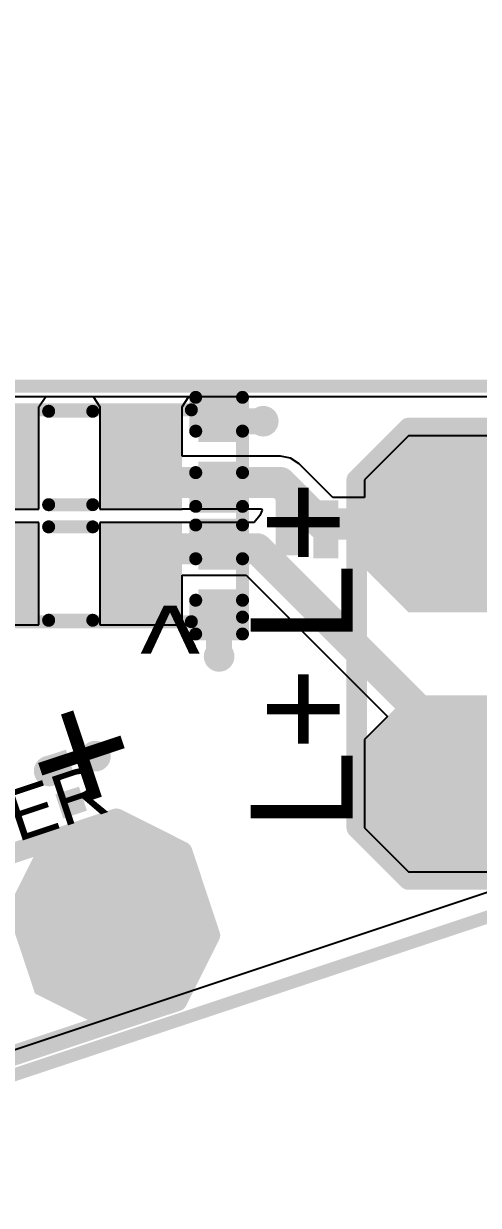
# Model space of a CAD drawing. Header units: millimetres. Extents: x -8 to 96, y -10 to 27.
# Drawn here: x 21.79 to 26.23, y 5.95 to 17.52 of the extents above; entities that cross this region are included whole.
import ezdxf

# ---------------------------------------------------------------- set-up
doc = ezdxf.new("R2010")
doc.units = ezdxf.units.MM
for name, color, linetype in [('BottomLayer', 5, 'Continuous'), ('Mechanical2', 216, 'Continuous'), ('TopLayer', 1, 'Continuous'), ('TopOverlay', 2, 'Continuous'), ('TopPaste', 8, 'Continuous'), ('TopSolder', 216, 'Continuous'), ('ViaHoleLayer', 16, 'Continuous')]:
    doc.layers.add(name, color=color, linetype=linetype)
doc.styles.add('Arial', font='', dxfattribs={"height": 0.2})
doc.styles.get('Arial').set_extended_font_data('Arial')

# ---------------------------------------------------------------- blocks, each defined once
blk = doc.blocks.new('2_T____P___45')
at = {"layer": 'TopLayer'}
for points in [[(0.381, 0.762), (-0.381, 0.762), (-0.762, 0.381), (-0.762, -0.381), (-0.381, -0.762), (0.381, -0.762), (0.762, -0.381), (0.762, 0.381)], [(2.921, 0.762), (2.159, 0.762), (1.778, 0.381), (1.778, -0.381), (2.159, -0.762), (2.921, -0.762), (3.302, -0.381), (3.302, 0.381)]]:
    blk.add_hatch(color=1, dxfattribs=at).paths.add_polyline_path(points)
at = {"layer": 'TopPaste'}
for points in [[(0.381, 0.762), (-0.381, 0.762), (-0.762, 0.381), (-0.762, -0.381), (-0.381, -0.762), (0.381, -0.762), (0.762, -0.381), (0.762, 0.381)], [(2.921, 0.762), (2.159, 0.762), (1.778, 0.381), (1.778, -0.381), (2.159, -0.762), (2.921, -0.762), (3.302, -0.381), (3.302, 0.381)]]:
    blk.add_hatch(color=8, dxfattribs=at).paths.add_polyline_path(points)
at = {"layer": 'TopSolder'}
for points in [[(0.432, 0.864), (-0.432, 0.864), (-0.864, 0.432), (-0.864, -0.432), (-0.432, -0.864), (0.432, -0.864), (0.864, -0.432), (0.864, 0.432)], [(2.972, 0.864), (2.108, 0.864), (1.676, 0.432), (1.676, -0.432), (2.108, -0.864), (2.972, -0.864), (3.404, -0.432), (3.404, 0.432)]]:
    blk.add_hatch(color=216, dxfattribs=at).paths.add_polyline_path(points)
at = {"layer": 'TopOverlay', "const_width": 0.2}
for points in [[(-0.432, 0.94), (-0.94, 0.432)], [(-0.432, 0.94), (2.108, 0.94)], [(2.108, 0.94), (2.972, 0.94)], [(2.972, 0.94), (3.48, 0.432)], [(-0.94, 0.432), (-0.94, -0.432)], [(3.48, 0.432), (3.48, -0.432)], [(-0.94, -0.432), (-0.432, -0.94)], [(3.48, -0.432), (2.972, -0.94)], [(-0.432, -0.94), (2.108, -0.94)], [(2.108, -0.94), (2.972, -0.94)]]:
    blk.add_lwpolyline(points, dxfattribs=at)
at = {"layer": 'TopOverlay', "const_width": 0.1}
for points in [[(-0.482, 0.94, 1), (-0.382, 0.94, 1)], [(-0.482, 0.94, 1), (-0.382, 0.94, 1)], [(2.058, 0.94, 1), (2.158, 0.94, 1)], [(2.058, 0.94, 1), (2.158, 0.94, 1)], [(2.922, 0.94, 1), (3.022, 0.94, 1)], [(2.922, 0.94, 1), (3.022, 0.94, 1)], [(-0.99, 0.432, 1), (-0.89, 0.432, 1)], [(-0.99, 0.432, 1), (-0.89, 0.432, 1)], [(3.43, 0.432, 1), (3.53, 0.432, 1)], [(3.43, 0.432, 1), (3.53, 0.432, 1)], [(-0.99, -0.432, 1), (-0.89, -0.432, 1)], [(-0.99, -0.432, 1), (-0.89, -0.432, 1)], [(3.43, -0.432, 1), (3.53, -0.432, 1)], [(3.43, -0.432, 1), (3.53, -0.432, 1)], [(-0.482, -0.94, 1), (-0.382, -0.94, 1)], [(-0.482, -0.94, 1), (-0.382, -0.94, 1)], [(2.058, -0.94, 1), (2.158, -0.94, 1)], [(2.058, -0.94, 1), (2.158, -0.94, 1)], [(2.922, -0.94, 1), (3.022, -0.94, 1)], [(2.922, -0.94, 1), (3.022, -0.94, 1)]]:
    blk.add_lwpolyline(points, format="xyb", close=True, dxfattribs=at)
blk = doc.blocks.new('2_T____P___48')
at = {"layer": 'TopLayer'}
for points in [[(0.381, 0.762), (-0.381, 0.762), (-0.762, 0.381), (-0.762, -0.381), (-0.381, -0.762), (0.381, -0.762), (0.762, -0.381), (0.762, 0.381)], [(2.921, 0.762), (2.159, 0.762), (1.778, 0.381), (1.778, -0.381), (2.159, -0.762), (2.921, -0.762), (3.302, -0.381), (3.302, 0.381)]]:
    blk.add_hatch(color=1, dxfattribs=at).paths.add_polyline_path(points)
at = {"layer": 'TopPaste'}
for points in [[(0.381, 0.762), (-0.381, 0.762), (-0.762, 0.381), (-0.762, -0.381), (-0.381, -0.762), (0.381, -0.762), (0.762, -0.381), (0.762, 0.381)], [(2.921, 0.762), (2.159, 0.762), (1.778, 0.381), (1.778, -0.381), (2.159, -0.762), (2.921, -0.762), (3.302, -0.381), (3.302, 0.381)]]:
    blk.add_hatch(color=8, dxfattribs=at).paths.add_polyline_path(points)
at = {"layer": 'TopSolder'}
for points in [[(0.432, 0.864), (-0.432, 0.864), (-0.864, 0.432), (-0.864, -0.432), (-0.432, -0.864), (0.432, -0.864), (0.864, -0.432), (0.864, 0.432)], [(2.972, 0.864), (2.108, 0.864), (1.676, 0.432), (1.676, -0.432), (2.108, -0.864), (2.972, -0.864), (3.404, -0.432), (3.404, 0.432)]]:
    blk.add_hatch(color=216, dxfattribs=at).paths.add_polyline_path(points)
at = {"layer": 'TopOverlay', "const_width": 0.2}
for points in [[(-0.94, 0.432), (-0.432, 0.94)], [(-0.432, 0.94), (2.108, 0.94)], [(2.108, 0.94), (2.972, 0.94)], [(2.972, 0.94), (3.48, 0.432)], [(-0.94, 0.432), (-0.94, -0.432)], [(3.48, 0.432), (3.48, -0.432)], [(-0.94, -0.432), (-0.432, -0.94)], [(2.972, -0.94), (3.48, -0.432)], [(-0.432, -0.94), (2.108, -0.94)], [(2.108, -0.94), (2.972, -0.94)]]:
    blk.add_lwpolyline(points, dxfattribs=at)
at = {"layer": 'TopOverlay', "const_width": 0.1}
for points in [[(-0.482, 0.94, 1), (-0.382, 0.94, 1)], [(-0.482, 0.94, 1), (-0.382, 0.94, 1)], [(2.058, 0.94, 1), (2.158, 0.94, 1)], [(2.058, 0.94, 1), (2.158, 0.94, 1)], [(2.922, 0.94, 1), (3.022, 0.94, 1)], [(2.922, 0.94, 1), (3.022, 0.94, 1)], [(-0.99, 0.432, 1), (-0.89, 0.432, 1)], [(-0.99, 0.432, 1), (-0.89, 0.432, 1)], [(3.43, 0.432, 1), (3.53, 0.432, 1)], [(3.43, 0.432, 1), (3.53, 0.432, 1)], [(-0.99, -0.432, 1), (-0.89, -0.432, 1)], [(-0.99, -0.432, 1), (-0.89, -0.432, 1)], [(3.43, -0.432, 1), (3.53, -0.432, 1)], [(3.43, -0.432, 1), (3.53, -0.432, 1)], [(-0.482, -0.94, 1), (-0.382, -0.94, 1)], [(-0.482, -0.94, 1), (-0.382, -0.94, 1)], [(2.058, -0.94, 1), (2.158, -0.94, 1)], [(2.058, -0.94, 1), (2.158, -0.94, 1)], [(2.922, -0.94, 1), (3.022, -0.94, 1)], [(2.922, -0.94, 1), (3.022, -0.94, 1)]]:
    blk.add_lwpolyline(points, format="xyb", close=True, dxfattribs=at)
blk = doc.blocks.new('IND_0603__1608_M_______49')
at = {"layer": 'TopLayer'}
for points in [[(-1, 0.4), (-0.4, 0.4), (-0.4, -0.4), (-1, -0.4)], [(0.4, 0.4), (1, 0.4), (1, -0.4), (0.4, -0.4)]]:
    blk.add_hatch(color=1, dxfattribs=at).paths.add_polyline_path(points)
at = {"layer": 'TopPaste'}
for points in [[(-1, 0.4), (-0.4, 0.4), (-0.4, -0.4), (-1, -0.4)], [(0.4, 0.4), (1, 0.4), (1, -0.4), (0.4, -0.4)]]:
    blk.add_hatch(color=8, dxfattribs=at).paths.add_polyline_path(points)
at = {"layer": 'TopSolder'}
for points in [[(-1.102, 0.502), (-0.298, 0.502), (-0.298, -0.502), (-1.102, -0.502)], [(0.298, 0.502), (1.102, 0.502), (1.102, -0.502), (0.298, -0.502)]]:
    blk.add_hatch(color=216, dxfattribs=at).paths.add_polyline_path(points)
at = {"layer": 'TopOverlay', "const_width": 0.127}
for points in [[(-0.203, 0.457), (0.229, 0.457)], [(-0.203, -0.457), (0.229, -0.457)]]:
    blk.add_lwpolyline(points, dxfattribs=at)
at = {"layer": 'TopOverlay', "const_width": 0.0635}
for points in [[(-0.235, 0.457, 1), (-0.171, 0.457, 1)], [(0.197, 0.457, 1), (0.26, 0.457, 1)], [(-0.235, -0.457, 1), (-0.171, -0.457, 1)], [(0.197, -0.457, 1), (0.26, -0.457, 1)]]:
    blk.add_lwpolyline(points, format="xyb", close=True, dxfattribs=at)
blk = doc.blocks.new('IND_0603__1608_M_______50')
at = {"layer": 'TopLayer'}
for points in [[(-1, 0.4), (-0.4, 0.4), (-0.4, -0.4), (-1, -0.4)], [(0.4, 0.4), (1, 0.4), (1, -0.4), (0.4, -0.4)]]:
    blk.add_hatch(color=1, dxfattribs=at).paths.add_polyline_path(points)
at = {"layer": 'TopPaste'}
for points in [[(-1, 0.4), (-0.4, 0.4), (-0.4, -0.4), (-1, -0.4)], [(0.4, 0.4), (1, 0.4), (1, -0.4), (0.4, -0.4)]]:
    blk.add_hatch(color=8, dxfattribs=at).paths.add_polyline_path(points)
at = {"layer": 'TopSolder'}
for points in [[(-1.102, 0.502), (-0.298, 0.502), (-0.298, -0.502), (-1.102, -0.502)], [(0.298, 0.502), (1.102, 0.502), (1.102, -0.502), (0.298, -0.502)]]:
    blk.add_hatch(color=216, dxfattribs=at).paths.add_polyline_path(points)
at = {"layer": 'TopOverlay', "const_width": 0.127}
for points in [[(-0.203, 0.457), (0.229, 0.457)], [(-0.203, -0.457), (0.229, -0.457)]]:
    blk.add_lwpolyline(points, dxfattribs=at)
at = {"layer": 'TopOverlay', "const_width": 0.0635}
for points in [[(-0.235, 0.457, 1), (-0.171, 0.457, 1)], [(0.197, 0.457, 1), (0.26, 0.457, 1)], [(-0.235, -0.457, 1), (-0.171, -0.457, 1)], [(0.197, -0.457, 1), (0.26, -0.457, 1)]]:
    blk.add_lwpolyline(points, format="xyb", close=True, dxfattribs=at)
blk = doc.blocks.new('C___0201_56')
at = {"layer": 'TopLayer'}
for points in [[(-0.45, 0.15), (-0.15, 0.15), (-0.15, -0.15), (-0.45, -0.15)], [(0.15, 0.15), (0.45, 0.15), (0.45, -0.15), (0.15, -0.15)]]:
    blk.add_hatch(color=1, dxfattribs=at).paths.add_polyline_path(points)
at = {"layer": 'TopPaste'}
for points in [[(-0.45, 0.15), (-0.15, 0.15), (-0.15, -0.15), (-0.45, -0.15)], [(0.15, 0.15), (0.45, 0.15), (0.45, -0.15), (0.15, -0.15)]]:
    blk.add_hatch(color=8, dxfattribs=at).paths.add_polyline_path(points)
at = {"layer": 'TopSolder'}
for points in [[(-0.505, 0.205), (-0.095, 0.205), (-0.095, -0.205), (-0.505, -0.205)], [(0.095, 0.205), (0.505, 0.205), (0.505, -0.205), (0.095, -0.205)]]:
    blk.add_hatch(color=216, dxfattribs=at).paths.add_polyline_path(points)
at = {"layer": 'TopOverlay', "const_width": 0.127}
for points in [[(-0.533, -0.229), (-0.533, 0.229)], [(-0.203, 0.229), (-0.533, 0.229)], [(0.533, 0.229), (0.203, 0.229)], [(0.533, -0.229), (0.533, 0.229)], [(-0.203, -0.229), (-0.533, -0.229)], [(0.533, -0.229), (0.203, -0.229)]]:
    blk.add_lwpolyline(points, dxfattribs=at)
at = {"layer": 'TopOverlay', "const_width": 0.0635}
for points in [[(-0.565, 0.229, 1), (-0.502, 0.229, 1)], [(-0.565, 0.229, 1), (-0.502, 0.229, 1)], [(-0.235, 0.229, 1), (-0.171, 0.229, 1)], [(0.171, 0.229, 1), (0.235, 0.229, 1)], [(0.502, 0.229, 1), (0.565, 0.229, 1)], [(0.502, 0.229, 1), (0.565, 0.229, 1)], [(-0.565, -0.229, 1), (-0.502, -0.229, 1)], [(-0.565, -0.229, 1), (-0.502, -0.229, 1)], [(-0.235, -0.229, 1), (-0.171, -0.229, 1)], [(0.171, -0.229, 1), (0.235, -0.229, 1)], [(0.502, -0.229, 1), (0.565, -0.229, 1)], [(0.502, -0.229, 1), (0.565, -0.229, 1)]]:
    blk.add_lwpolyline(points, format="xyb", close=True, dxfattribs=at)
blk = doc.blocks.new('C___0201_57')
at = {"layer": 'TopLayer'}
for points in [[(-0.45, 0.15), (-0.15, 0.15), (-0.15, -0.15), (-0.45, -0.15)], [(0.15, 0.15), (0.45, 0.15), (0.45, -0.15), (0.15, -0.15)]]:
    blk.add_hatch(color=1, dxfattribs=at).paths.add_polyline_path(points)
at = {"layer": 'TopPaste'}
for points in [[(-0.45, 0.15), (-0.15, 0.15), (-0.15, -0.15), (-0.45, -0.15)], [(0.15, 0.15), (0.45, 0.15), (0.45, -0.15), (0.15, -0.15)]]:
    blk.add_hatch(color=8, dxfattribs=at).paths.add_polyline_path(points)
at = {"layer": 'TopSolder'}
for points in [[(-0.505, 0.205), (-0.095, 0.205), (-0.095, -0.205), (-0.505, -0.205)], [(0.095, 0.205), (0.505, 0.205), (0.505, -0.205), (0.095, -0.205)]]:
    blk.add_hatch(color=216, dxfattribs=at).paths.add_polyline_path(points)
at = {"layer": 'TopOverlay', "const_width": 0.127}
for points in [[(-0.533, 0.229), (-0.533, -0.229)], [(-0.533, 0.229), (-0.203, 0.229)], [(0.203, 0.229), (0.533, 0.229)], [(0.533, 0.229), (0.533, -0.229)], [(-0.533, -0.229), (-0.203, -0.229)], [(0.203, -0.229), (0.533, -0.229)]]:
    blk.add_lwpolyline(points, dxfattribs=at)
at = {"layer": 'TopOverlay', "const_width": 0.0635}
for points in [[(-0.565, 0.229, 1), (-0.502, 0.229, 1)], [(-0.565, 0.229, 1), (-0.502, 0.229, 1)], [(-0.235, 0.229, 1), (-0.171, 0.229, 1)], [(0.171, 0.229, 1), (0.235, 0.229, 1)], [(0.502, 0.229, 1), (0.565, 0.229, 1)], [(0.502, 0.229, 1), (0.565, 0.229, 1)], [(-0.565, -0.229, 1), (-0.502, -0.229, 1)], [(-0.565, -0.229, 1), (-0.502, -0.229, 1)], [(-0.235, -0.229, 1), (-0.171, -0.229, 1)], [(0.171, -0.229, 1), (0.235, -0.229, 1)], [(0.502, -0.229, 1), (0.565, -0.229, 1)], [(0.502, -0.229, 1), (0.565, -0.229, 1)]]:
    blk.add_lwpolyline(points, format="xyb", close=True, dxfattribs=at)
blk = doc.blocks.new('ANT3216LL00R2400A_85')
at = {"layer": 'TopLayer'}
for points in [[(-0.178, 0.9), (-2.2, 0.9), (-2.2, -0.9), (-0.178, -0.9)], [(-0.6, 0.9), (0.2, 0.9), (0.2, -0.9), (-0.6, -0.9)], [(2.9, 0.9), (3.7, 0.9), (3.7, -0.9), (2.9, -0.9)], [(3.277, -0.9), (5.8, -0.9), (5.8, 0.9), (3.277, 0.9)]]:
    blk.add_hatch(color=1, dxfattribs=at).paths.add_polyline_path(points)
at = {"layer": 'TopPaste'}
for points in [[(-0.6, 0.9), (0.2, 0.9), (0.2, -0.9), (-0.6, -0.9)], [(2.9, 0.9), (3.7, 0.9), (3.7, -0.9), (2.9, -0.9)]]:
    blk.add_hatch(color=8, dxfattribs=at).paths.add_polyline_path(points)
at = {"layer": 'TopSolder'}
for points in [[(-0.702, 1.002), (0.302, 1.002), (0.302, -1.002), (-0.702, -1.002)], [(2.798, 1.002), (3.802, 1.002), (3.802, -1.002), (2.798, -1.002)]]:
    blk.add_hatch(color=216, dxfattribs=at).paths.add_polyline_path(points)
at = {"layer": 'TopOverlay', "const_width": 0.127}
for points in [[(-2.2, 5), (7.8, 5)], [(-2.2, -5), (-2.2, 5)], [(7.8, -5), (7.8, 5)], [(-2.2, -5), (7.8, -5)]]:
    blk.add_lwpolyline(points, dxfattribs=at)
at = {"layer": 'TopOverlay', "const_width": 0.0635}
for points in [[(-2.232, 5, 1), (-2.168, 5, 1)], [(-2.232, 5, 1), (-2.168, 5, 1)], [(7.768, 5, 1), (7.832, 5, 1)], [(7.768, 5, 1), (7.832, 5, 1)], [(-2.232, -5, 1), (-2.168, -5, 1)], [(-2.232, -5, 1), (-2.168, -5, 1)], [(7.768, -5, 1), (7.832, -5, 1)], [(7.768, -5, 1), (7.832, -5, 1)]]:
    blk.add_lwpolyline(points, format="xyb", close=True, dxfattribs=at)

msp = doc.modelspace()

# ---------------------------------------------------------------- hatches: boundary and pattern name
at = {"layer": 'BottomLayer'}
h = msp.add_hatch(color=5, dxfattribs=at)
edge = h.paths.add_edge_path()
edge.add_arc((24.13, 13.627), 0.15, 0, 360)
h = msp.add_hatch(color=5, dxfattribs=at)
edge = h.paths.add_edge_path()
edge.add_arc((23.698, 11.325), 0.15, 0, 360)
h = msp.add_hatch(color=5, dxfattribs=at)
edge = h.paths.add_edge_path()
edge.add_arc((22.488, 10.349), 0.15, 0, 360)
h = msp.add_hatch(color=5, dxfattribs=at)
edge = h.paths.add_edge_path()
edge.add_arc((22.035, 10.204), 0.15, 0, 360)
at = {"layer": 'TopLayer'}
h = msp.add_hatch(color=1, dxfattribs=at)
edge = h.paths.add_edge_path()
edge.add_arc((24.13, 13.627), 0.15, 0, 360)
h = msp.add_hatch(color=1, dxfattribs=at)
edge = h.paths.add_edge_path()
edge.add_arc((23.698, 11.325), 0.15, 0, 360)
h = msp.add_hatch(color=1, dxfattribs=at)
edge = h.paths.add_edge_path()
edge.add_arc((22.488, 10.349), 0.15, 0, 360)
h = msp.add_hatch(color=1, dxfattribs=at)
edge = h.paths.add_edge_path()
edge.add_arc((22.035, 10.204), 0.15, 0, 360)
at = {"layer": 'TopOverlay'}
for points in [[(24.252, 12.314), (24.508, 12.314), (24.508, 12.867), (24.252, 12.867)], [(24.62, 12.286), (24.863, 12.286), (24.863, 12.854), (24.62, 12.854)], [(22.04, 10.104), (22.276, 10.182), (22.199, 10.413), (21.963, 10.335)], [(22.404, 9.816), (22.326, 10.051), (22.095, 9.975), (22.173, 9.739)]]:
    msp.add_hatch(color=2, dxfattribs=at).paths.add_polyline_path(points)
at = {"layer": 'ViaHoleLayer'}
h = msp.add_hatch(color=16, dxfattribs=at)
edge = h.paths.add_edge_path()
edge.add_arc((24.13, 13.627), 0.075, 0, 360)
h = msp.add_hatch(color=16, dxfattribs=at)
edge = h.paths.add_edge_path()
edge.add_arc((23.698, 11.325), 0.075, 0, 360)
h = msp.add_hatch(color=16, dxfattribs=at)
edge = h.paths.add_edge_path()
edge.add_arc((22.488, 10.349), 0.075, 0, 360)
h = msp.add_hatch(color=16, dxfattribs=at)
edge = h.paths.add_edge_path()
edge.add_arc((22.035, 10.204), 0.075, 0, 360)

# ---------------------------------------------------------------- linework, layer by layer
at = {"layer": 'BottomLayer'}
for p, q in [((16.875, 13.869), (26.797, 13.869)), ((26.797, 9.175), (0.357, 0.362))]:
    msp.add_line(p, q, dxfattribs=at)
at = {"layer": 'Mechanical2', "const_width": 0.127}
msp.add_lwpolyline([(0, 0), (27, 9)], dxfattribs=at)
at = {"layer": 'TopLayer'}
for p, q in [((21.935, 13.769), (22.001, 13.869)), ((21.935, 13.742), (21.935, 13.769)), ((22.001, 13.869), (22.466, 13.869)), ((22.466, 13.869), (22.532, 13.769)), ((22.532, 13.769), (22.532, 12.766)), ((23.335, 13.769), (23.401, 13.869)), ((23.335, 13.286), (23.335, 13.769)), ((23.401, 13.869), (26.797, 13.869)), ((21.935, 12.766), (21.935, 13.742)), ((25.552, 13.484), (25.121, 13.053)), ((26.416, 13.484), (25.552, 13.484)), ((24.297, 13.286), (23.335, 13.286)), ((24.396, 13.266), (24.297, 13.286)), ((24.48, 13.21), (24.396, 13.266)), ((24.811, 12.88), (24.48, 13.21)), ((25.121, 13.053), (25.121, 12.88)), ((25.121, 12.88), (24.811, 12.88)), ((21.132, 12.766), (21.935, 12.766)), ((22.532, 12.766), (23.335, 12.766)), ((23.335, 12.766), (23.335, 12.768)), ((23.335, 12.768), (24.112, 12.768)), ((24.118, 12.757), (24.097, 12.705)), ((24.112, 12.768), (24.118, 12.757)), ((21.935, 12.637), (21.132, 12.637)), ((21.935, 11.634), (21.935, 12.637)), ((23.335, 12.637), (22.532, 12.637)), ((22.532, 12.637), (22.532, 11.634)), ((24.04, 12.637), (23.335, 12.637)), ((23.335, 12.637), (23.335, 12.637)), ((24.097, 12.705), (24.04, 12.637)), ((23.335, 11.634), (23.335, 12.119)), ((23.335, 12.119), (23.963, 12.119)), ((23.963, 12.119), (25.345, 10.737)), ((21.132, 11.634), (21.935, 11.634)), ((22.532, 11.634), (23.335, 11.634)), ((25.345, 10.737), (25.121, 10.513)), ((25.121, 10.513), (25.121, 9.649)), ((25.121, 9.649), (25.552, 9.217)), ((26.797, 9.175), (21.584, 7.437)), ((25.552, 9.217), (26.416, 9.217))]:
    msp.add_line(p, q, dxfattribs=at)
for points, const_width in [([(23.698, 13.627), (24.13, 13.627)], 0.254), ([(22.933, 13.175), (22.933, 13.267)], 0.305), ([(22.933, 13.175), (23.081, 13.027)], 0.305), ([(23.081, 13.027), (24.297, 13.027)], 0.305), ([(24.297, 13.027), (24.704, 12.621)], 0.305), ([(24.704, 12.621), (25.984, 12.621)], 0.305), ([(22.933, 12.231), (23.081, 12.378)], 0.305), ([(23.081, 12.378), (24.071, 12.378)], 0.305), ([(24.071, 12.378), (25.666, 10.783)], 0.305), ([(22.933, 12.136), (22.933, 12.231)], 0.305), ([(23.698, 11.325), (23.698, 11.778)], 0.254), ([(25.666, 10.399), (25.666, 10.783)], 0.305), ([(25.666, 10.399), (25.984, 10.081)], 0.305), ([(22.321, 8.969), (22.581, 8.709)], 0.203)]:
    msp.add_lwpolyline(points, dxfattribs=dict(at, const_width=const_width))
for points, const_width in [([(23.635, 13.627, 1), (23.762, 13.627, 1)], 0.127), ([(24.066, 13.627, 1), (24.193, 13.627, 1)], 0.127), ([(22.857, 13.267, 1), (23.01, 13.267, 1)], 0.152), ([(22.857, 13.175, 1), (23.01, 13.175, 1)], 0.152), ([(22.857, 13.175, 1), (23.01, 13.175, 1)], 0.152), ([(23.005, 13.027, 1), (23.157, 13.027, 1)], 0.152), ([(23.005, 13.027, 1), (23.157, 13.027, 1)], 0.152), ([(24.221, 13.027, 1), (24.373, 13.027, 1)], 0.152), ([(24.221, 13.027, 1), (24.373, 13.027, 1)], 0.152), ([(24.627, 12.621, 1), (24.78, 12.621, 1)], 0.152), ([(24.627, 12.621, 1), (24.78, 12.621, 1)], 0.152), ([(25.908, 12.621, 1), (26.06, 12.621, 1)], 0.152), ([(23.005, 12.378, 1), (23.157, 12.378, 1)], 0.152), ([(23.005, 12.378, 1), (23.157, 12.378, 1)], 0.152), ([(23.994, 12.378, 1), (24.147, 12.378, 1)], 0.152), ([(23.994, 12.378, 1), (24.147, 12.378, 1)], 0.152), ([(22.857, 12.231, 1), (23.01, 12.231, 1)], 0.152), ([(22.857, 12.231, 1), (23.01, 12.231, 1)], 0.152), ([(22.857, 12.136, 1), (23.01, 12.136, 1)], 0.152), ([(23.635, 11.778, 1), (23.762, 11.778, 1)], 0.127), ([(23.635, 11.325, 1), (23.762, 11.325, 1)], 0.127), ([(25.59, 10.783, 1), (25.743, 10.783, 1)], 0.152), ([(25.59, 10.783, 1), (25.743, 10.783, 1)], 0.152), ([(25.59, 10.399, 1), (25.743, 10.399, 1)], 0.152), ([(25.59, 10.399, 1), (25.743, 10.399, 1)], 0.152), ([(25.908, 10.081, 1), (26.06, 10.081, 1)], 0.152), ([(22.27, 8.969, 1), (22.371, 8.969, 1)], 0.102), ([(22.53, 8.709, 1), (22.631, 8.709, 1)], 0.102)]:
    msp.add_lwpolyline(points, format="xyb", close=True, dxfattribs=dict(at, const_width=const_width))
at = {"layer": 'TopOverlay', "const_width": 0.127}
for points in [[(21.133, 13.738), (23.427, 13.738)], [(23.927, 11.71), (23.927, 13.53)], [(21.133, 11.665), (23.427, 11.665)]]:
    msp.add_lwpolyline(points, dxfattribs=at)
at = {"layer": 'TopOverlay', "const_width": 0.0635}
for points in [[(23.395, 13.738, 1), (23.458, 13.738, 1)], [(23.895, 13.53, 1), (23.959, 13.53, 1)], [(23.395, 11.665, 1), (23.458, 11.665, 1)], [(23.895, 11.71, 1), (23.959, 11.71, 1)]]:
    msp.add_lwpolyline(points, format="xyb", close=True, dxfattribs=at)

# ---------------------------------------------------------------- block references
for name, p in [('ANT3216LL00R2400A_85', (19.169, 18.971)), ('IND_0603__1608_M_______49', (22.233, 13.267)), ('IND_0603__1608_M_______50', (22.233, 12.136))]:
    msp.add_blockref(name, p)
for name, p, rotation in [('C___0201_56', (23.698, 13.327), 270), ('2_T____P___45', (25.984, 10.081), 90), ('C___0201_57', (23.698, 12.078), 90), ('2_T____P___48', (20.17, 7.907), 18.39999999999998)]:
    msp.add_blockref(name, p, dxfattribs=dict(rotation=rotation))

# ---------------------------------------------------------------- texts
at = {"layer": 'TopOverlay', "style": 'Arial'}
for s, height, rotation, p in [('L+', 1, 90, (25.006, 11.454)), ('L+', 1, 90, (25.006, 9.625)), ('+', 1.25, 18.4, (22.058, 9.621)), ('POWER', 0.5, 18.4, (20.14, 8.98))]:
    msp.add_text(s, height=height, rotation=rotation, dxfattribs=at).set_placement(p)
msp.add_text('^ ', height=0.9, dxfattribs=at).set_placement((22.924, 10.921))

doc.saveas('drawing.dxf')
